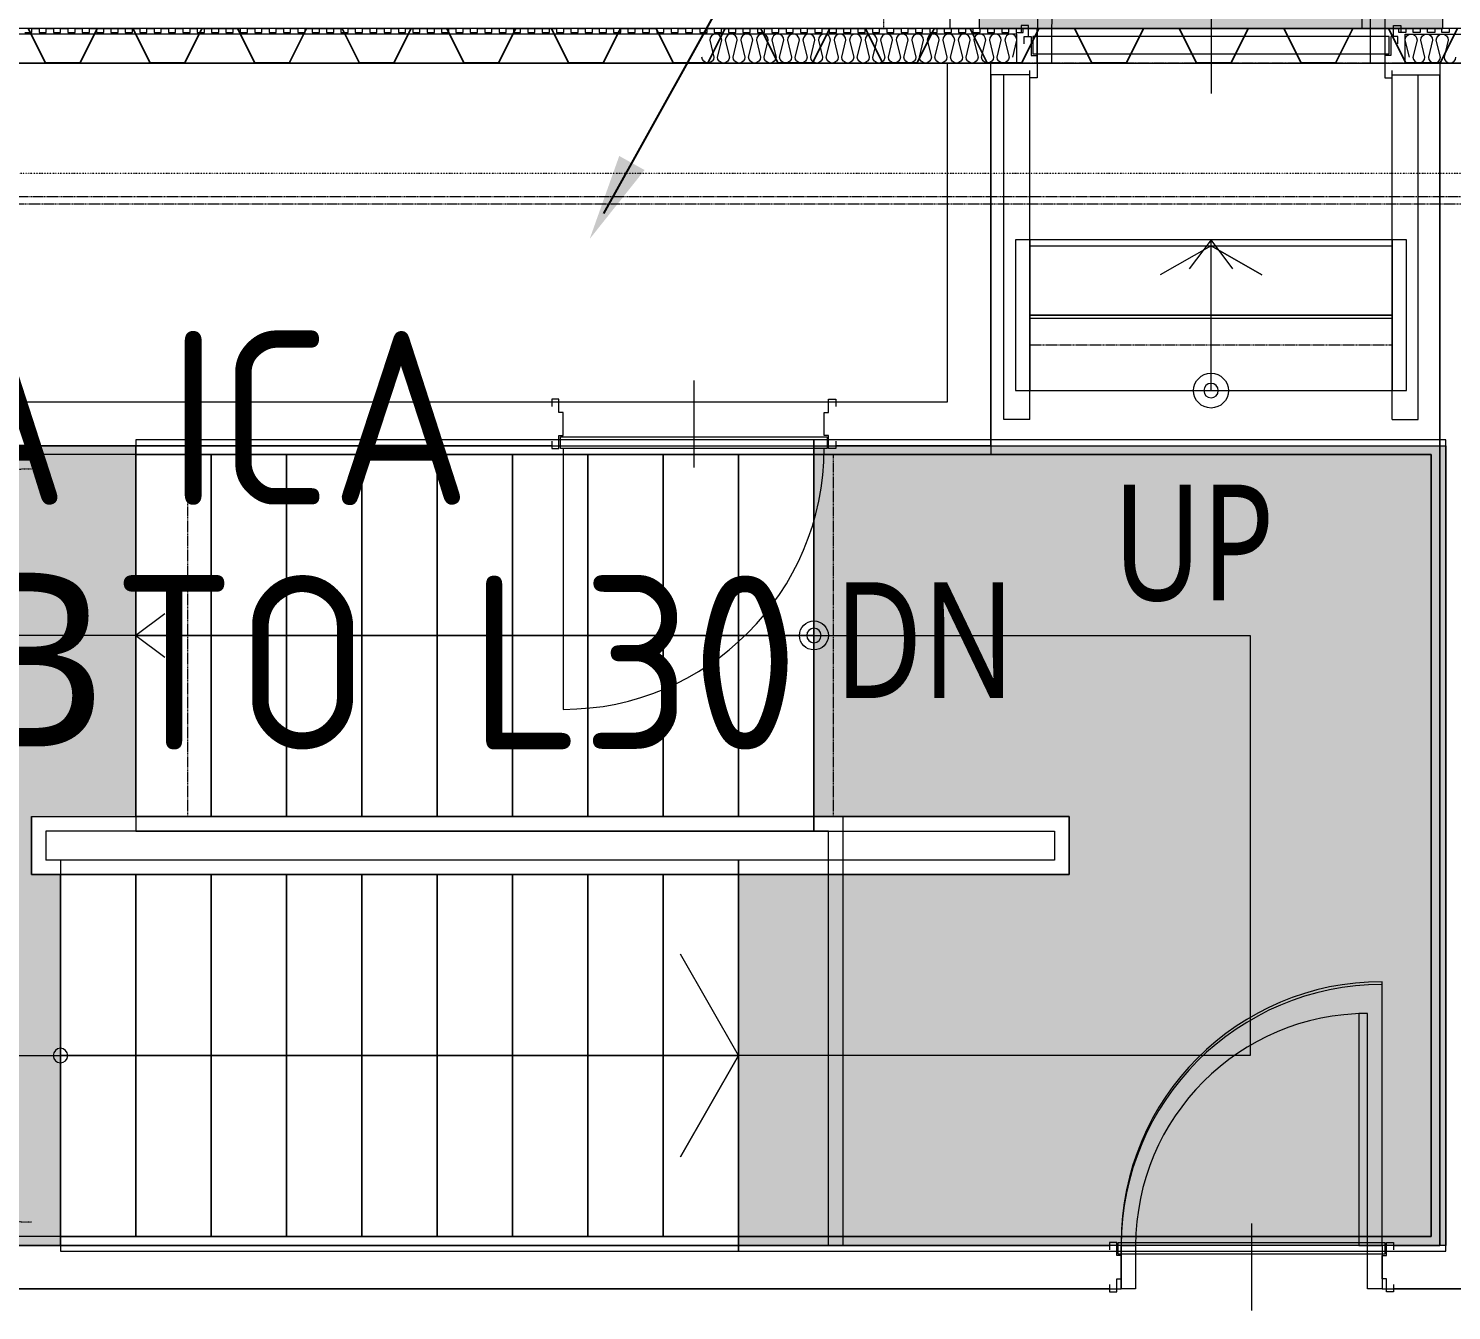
# Model space of a CAD drawing. Extents: x -32000 to 401936, y -48083 to 131250.
# Drawn here: x 255255 to 260165, y 26075 to 30500 of the extents above; entities that cross this region are included whole.
import ezdxf
from ezdxf.enums import TextEntityAlignment as Align

# ---------------------------------------------------------------- set-up
doc = ezdxf.new("R2010")
doc.units = 0
doc.header["$LTSCALE"] = 10
for name, pattern in [('H12PL4$0$JJP_三點線', [0.9, 0.3, -0.15, 0, -0.15, 0, -0.15, 0, -0.15]), ('H12PL4$0$JJP_虛線(退縮線、投影線、地下室範圍、非屬本工程、圖面分區)', [0.45, 0.3, -0.15]), ('H12PL4$0$TAI_虛線', [5.644, 2.822, -2.822]), ('XFM7P40ICA$0$H12PL4$0$DOTK1', [0.01, 0.005, -0.005]), ('XFM7P40ICA$0$H12PL4$0$JJP_三點線', [0.9, 0.3, -0.15, 0, -0.15, 0, -0.15, 0, -0.15]), ('XFM7P40ICA$0$H12PL4$0$JJP_虛線(退縮線、投影線、地下室範圍、非屬本工程、圖面分區)', [0.45, 0.3, -0.15])]:
    doc.linetypes.add(name, pattern=pattern)
for name, color, linetype in [('H12PL4$0$A-STRS', 252, 'Continuous'), ('H12PL4$0$A-TEXT', 252, 'Continuous'), ('H12PL4$0$A-WALL-EX', 252, 'Continuous'), ('H12PL4$0$A-WALL-IN', 252, 'Continuous'), ('H12PL4$0$A-ZONE', 252, 'Continuous'), ('H12PL4$0$Door', 252, 'Continuous'), ('H12PL4$0$Hattch', 252, 'Continuous'), ('H12PL4$0$S-GRID', 252, 'Continuous'), ('H12PL4$0$S-SLAB-SHOW', 252, 'Continuous'), ('XFM7P40ICA$0$H12PL4$0$A-WALL-EX', 252, 'Continuous'), ('XFM7P40ICA$0$H12PL4$0$Door', 252, 'Continuous'), ('XFM7P40ICA$0$H12PL4$0$Hattch', 252, 'Continuous'), ('XFM7P40ICA$0$H12PL4$0$L40_19_GW', 252, 'Continuous'), ('XFM7P40ICA$0$H12PL4$0$L40_19_HYOKI', 252, 'Continuous'), ('XFM7P40ICA$0$H12PL4$0$L40_19_KAIDAN', 252, 'Continuous'), ('XFM7P40ICA$0$H12PL4$0$L40_19_SIAGE1', 252, 'Continuous'), ('XFM7P40ICA$0$H12PL4$0$L40_19_SIAGE2', 252, 'Continuous'), ('XFM7P40ICA$0$H12PL4$0$L40_19_SIAGE3', 252, 'Continuous'), ('XFM7P40ICA$0$H12PL4$0$L40_19_SUGATA2', 252, 'Continuous'), ('XFM7P40ICA$0$H12PL4$0$L40_19_SUGATA3', 252, 'Continuous'), ('XFM7P40ICA$0$H12PL4$0$L40_19_SUGATAD', 252, 'Continuous'), ('XFM7P40ICA$0$H12PL4$0$L40_19_TATEGU1', 252, 'Continuous'), ('XFM7P40ICA$0$H12PL4$0$L40_19_TATEGU3', 252, 'Continuous'), ('XFM7P40ICA$0$H12PL4$0$S-GRID', 252, 'Continuous'), ('XFM7P40ICA$0$PIPE-TEXT', 1, 'Continuous'), ('XFM7P40ICA$0$U-ICA-TXT', 3, 'Continuous')]:
    doc.layers.add(name, color=color, linetype=linetype)
doc.styles.add('H12PL4$0$Standard', font='', dxfattribs={"width": 0.8})
doc.styles.add('XFM7P40ICA$0$aa-txt', font='isocp.shx', dxfattribs={"bigfont": 'chineset'})
doc.styles.get('H12PL4$0$Standard').set_extended_font_data('Microsoft JhengHei')

# ---------------------------------------------------------------- blocks, each defined once
blk = doc.blocks.new('XFM7P40ICA$0$H12PL4')
at = {"layer": 'XFM7P40ICA$0$H12PL4$0$A-WALL-EX', "lineweight": 0}
for p, q in [((259025, 26300), (259025, 26185)), ((259925, 26300), (259925, 26185)), ((259025, 26185), (259025, 26150)), ((259925, 26185), (259925, 26150))]:
    blk.add_line(p, q, dxfattribs=at)
at = {"layer": 'XFM7P40ICA$0$H12PL4$0$A-WALL-EX', "lineweight": 0, "flags": 128}
for points in [[(261965, 30500), (243300, 30500)], [(260500, 30500), (244300, 30500)], [(243300, 30380), (261965, 30380)], [(258575, 30380), (258425, 30380)], [(258425, 30380), (258425, 29210)], [(258575, 29210), (258575, 30380)], [(260275, 30380.5), (260125, 30380.5)], [(260125, 30380.5), (260125, 26300)], [(258425, 29210), (252675, 29210)], [(258575, 29060), (258575, 29210)], [(252675, 29060), (258575, 29060)], [(259025, 26300), (252675, 26300)], [(260125, 26300), (259925, 26300)], [(252300, 26150), (259025, 26150)], [(259925, 26150), (262010, 26150)]]:
    blk.add_lwpolyline(points, dxfattribs=at)
at = {"layer": 'XFM7P40ICA$0$H12PL4$0$A-WALL-EX', "linetype": 'XFM7P40ICA$0$H12PL4$0$JJP_虛線(退縮線、投影線、地下室範圍、非屬本工程、圖面分區)', "lineweight": 0, "flags": 128}
for points in [[(263319.5, 30380), (243220, 30380)], [(243680.5, 29919.5), (263319.5, 29919.5)], [(243705, 29895), (263295, 29895)]]:
    blk.add_lwpolyline(points, dxfattribs=at)
at = {"layer": 'XFM7P40ICA$0$H12PL4$0$Door', "lineweight": 0}
for p, q in [((259925, 26300), (259925, 27200)), ((259025, 26300), (259025, 26185)), ((259025, 26300), (259025, 26185)), ((259925, 26300), (259925, 26185)), ((259925, 26300), (259925, 26185)), ((259025, 26185), (259025, 26150)), ((259925, 26185), (259925, 26150))]:
    blk.add_line(p, q, dxfattribs=at)
blk.add_arc((259925, 26300), 900, 90, 180, dxfattribs=at)
at = {"layer": 'XFM7P40ICA$0$H12PL4$0$Hattch', "lineweight": 0}
for p, q in [((255313.2, 30380), (255254.1, 30498.3)), ((255314.3, 30381.7), (255255.1, 30500)), ((255432.2, 30381.7), (255491.4, 30500)), ((255433.2, 30380), (255492.4, 30498.3)), ((255491.4, 30500), (255615.1, 30500)), ((255614.1, 30498.3), (255492.4, 30498.3)), ((255674.3, 30380), (255615.1, 30498.3)), ((255675.3, 30381.7), (255616.2, 30500)), ((255793.2, 30381.7), (255852.4, 30500)), ((255794.3, 30380), (255853.4, 30498.3)), ((255852.4, 30500), (255976.2, 30500)), ((255975.1, 30498.3), (255853.4, 30498.3)), ((256035.3, 30380), (255976.2, 30498.3)), ((256036.4, 30381.7), (255977.2, 30500)), ((256154.3, 30381.7), (256213.4, 30500)), ((256155.3, 30380), (256214.5, 30498.3)), ((256213.4, 30500), (256337.2, 30500)), ((256336.2, 30498.3), (256214.5, 30498.3)), ((256396.4, 30380), (256337.2, 30498.3)), ((256397.4, 30381.7), (256338.2, 30500)), ((256515.3, 30381.7), (256574.5, 30500)), ((256516.4, 30380), (256575.5, 30498.3)), ((256574.5, 30500), (256698.2, 30500)), ((256697.2, 30498.3), (256575.5, 30498.3)), ((256757.4, 30380), (256698.2, 30498.3)), ((256758.4, 30381.7), (256699.3, 30500)), ((256876.4, 30381.7), (256935.5, 30500)), ((256877.4, 30380), (256936.5, 30498.3)), ((256935.5, 30500), (257059.3, 30500)), ((257058.2, 30498.3), (256936.5, 30498.3)), ((257118.4, 30380), (257059.3, 30498.3)), ((257119.5, 30381.7), (257060.3, 30500)), ((257237.4, 30381.7), (257296.5, 30500)), ((257238.4, 30380), (257297.6, 30498.3)), ((257296.5, 30500), (257420.3, 30500)), ((257419.3, 30498.3), (257297.6, 30498.3)), ((257479.5, 30380), (257420.3, 30498.3)), ((257480.5, 30381.7), (257421.3, 30500)), ((257598.4, 30381.7), (257657.6, 30500)), ((257599.5, 30380), (257658.6, 30498.3)), ((257657.6, 30500), (257781.3, 30500)), ((257780.3, 30498.3), (257658.6, 30498.3)), ((257840.5, 30380), (257781.3, 30498.3)), ((257841.5, 30381.7), (257782.4, 30500)), ((257959.5, 30381.7), (258018.6, 30500)), ((257960.5, 30380), (258019.7, 30498.3)), ((258018.6, 30500), (258142.4, 30500)), ((258141.3, 30498.3), (258019.7, 30498.3)), ((258201.5, 30380), (258142.4, 30498.3)), ((258202.6, 30381.7), (258143.4, 30500)), ((258320.5, 30381.7), (258379.7, 30500)), ((258321.5, 30380), (258380.7, 30498.3)), ((258379.7, 30500), (258503.4, 30500)), ((258502.4, 30498.3), (258380.7, 30498.3)), ((258562.6, 30380), (258503.4, 30498.3)), ((258563.6, 30381.7), (258504.5, 30500)), ((258681.5, 30381.7), (258740.7, 30500)), ((258682.6, 30380), (258741.7, 30498.3)), ((258740.7, 30500), (258864.5, 30500)), ((258863.4, 30498.3), (258741.7, 30498.3)), ((258923.6, 30380), (258864.5, 30498.3)), ((258924.7, 30381.7), (258865.5, 30500)), ((259042.6, 30381.7), (259101.7, 30500)), ((259043.6, 30380), (259102.8, 30498.3)), ((259101.7, 30500), (259225.5, 30500)), ((259224.5, 30498.3), (259102.8, 30498.3)), ((259284.7, 30380), (259225.5, 30498.3)), ((259285.7, 30381.7), (259226.5, 30500)), ((259403.6, 30381.7), (259462.8, 30500)), ((259404.7, 30380), (259463.8, 30498.3)), ((259462.8, 30500), (259586.5, 30500)), ((259585.5, 30498.3), (259463.8, 30498.3)), ((259645.7, 30380), (259586.5, 30498.3)), ((259646.7, 30381.7), (259587.6, 30500)), ((259764.7, 30381.7), (259823.8, 30500)), ((259765.7, 30380), (259824.9, 30498.3)), ((259823.8, 30500), (259947.6, 30500)), ((259946.5, 30498.3), (259824.9, 30498.3)), ((260006.7, 30380), (259947.6, 30498.3)), ((260007.8, 30381.7), (259948.6, 30500)), ((260125.7, 30381.7), (260184.9, 30500)), ((260126.7, 30380), (260185.9, 30498.3)), ((255433.2, 30380), (255313.2, 30380)), ((255432.2, 30381.7), (255314.3, 30381.7)), ((255794.3, 30380), (255674.3, 30380)), ((255793.2, 30381.7), (255675.3, 30381.7)), ((256155.3, 30380), (256035.3, 30380)), ((256154.3, 30381.7), (256036.4, 30381.7)), ((256516.4, 30380), (256396.4, 30380)), ((256515.3, 30381.7), (256397.4, 30381.7)), ((256877.4, 30380), (256757.4, 30380)), ((256876.4, 30381.7), (256758.4, 30381.7)), ((257238.4, 30380), (257118.4, 30380)), ((257237.4, 30381.7), (257119.5, 30381.7)), ((257599.5, 30380), (257479.5, 30380)), ((257598.4, 30381.7), (257480.5, 30381.7)), ((257960.5, 30380), (257840.5, 30380)), ((257959.5, 30381.7), (257841.5, 30381.7)), ((258321.5, 30380), (258201.5, 30380)), ((258320.5, 30381.7), (258202.6, 30381.7)), ((258682.6, 30380), (258562.6, 30380)), ((258681.5, 30381.7), (258563.6, 30381.7)), ((259043.6, 30380), (258923.6, 30380)), ((259042.6, 30381.7), (258924.7, 30381.7)), ((259404.7, 30380), (259284.7, 30380)), ((259403.6, 30381.7), (259285.7, 30381.7)), ((259765.7, 30380), (259645.7, 30380)), ((259764.7, 30381.7), (259646.7, 30381.7)), ((260126.7, 30380), (260006.7, 30380)), ((260125.7, 30381.7), (260007.8, 30381.7))]:
    blk.add_line(p, q, dxfattribs=at)
at = {"layer": 'XFM7P40ICA$0$H12PL4$0$L40_19_GW', "lineweight": 0, "flags": 128}
for points in [[(258650.6, 30401.1), (258665, 30459.9, 1), (258623.8, 30459.9), (258638.2, 30401.1, -1), (258597, 30401.1), (258611.4, 30459.9, 1), (258570.2, 30459.9), (258584.6, 30401.1, -1), (258543.4, 30401.1), (258557.8, 30459.9, 1), (258516.6, 30459.9), (258531, 30401.1, -1), (258489.8, 30401.1), (258504.2, 30459.9, 1), (258463, 30459.9), (258477.4, 30401.1, -1), (258436.2, 30401.1), (258450.6, 30459.9, 1), (258409.4, 30459.9), (258423.8, 30401.1, -1), (258382.6, 30401.1), (258397, 30459.9, 1), (258355.8, 30459.9), (258370.2, 30401.1, -1), (258329, 30401.1), (258343.4, 30459.9, 1), (258302.2, 30459.9), (258316.6, 30401.1, -1), (258275.4, 30401.1), (258289.8, 30459.9, 1), (258248.6, 30459.9), (258263, 30401.1, -1), (258221.8, 30401.1), (258236.2, 30459.9, 1), (258195, 30459.9), (258209.4, 30401.1, -1), (258168.2, 30401.1), (258182.6, 30459.9, 1), (258141.4, 30459.9), (258155.8, 30401.1, -1), (258114.6, 30401.1), (258129, 30459.9, 1), (258087.8, 30459.9), (258102.2, 30401.1, -1), (258061, 30401.1), (258075.4, 30459.9, 1), (258034.2, 30459.9), (258048.6, 30401.1, -1), (258007.4, 30401.1), (258021.8, 30459.9, 1), (257980.6, 30459.9), (257995, 30401.1, -1), (257953.8, 30401.1), (257968.2, 30459.9, 1), (257927, 30459.9), (257941.4, 30401.1, -1), (257900.2, 30401.1), (257914.6, 30459.9, 1), (257873.4, 30459.9), (257887.8, 30401.1, -1), (257846.6, 30401.1), (257861, 30459.9, 1), (257819.8, 30459.9), (257834.2, 30401.1, -1), (257793, 30401.1), (257807.4, 30459.9, 1), (257766.2, 30459.9), (257780.6, 30401.1, -1), (257739.4, 30401.1), (257753.8, 30459.9, 1), (257712.6, 30459.9), (257727, 30401.1, -1), (257685.8, 30401.1), (257700.2, 30459.9, 1), (257659, 30459.9), (257673.4, 30401.1, -1), (257632.2, 30401.1), (257646.6, 30459.9, 1), (257605.4, 30459.9), (257619.8, 30401.1, -1), (257578.6, 30401.1)], [(260019.4, 30401.1), (260005, 30459.9, -1), (260046.2, 30459.9), (260031.8, 30401.1, 1), (260073, 30401.1), (260058.6, 30459.9, -1), (260099.8, 30459.9), (260085.4, 30401.1, 1), (260126.6, 30401.1), (260112.2, 30459.9, -1), (260153.4, 30459.9), (260139, 30401.1, 1), (260180.2, 30401.1)]]:
    blk.add_lwpolyline(points, format="xyb", dxfattribs=at)
at = {"layer": 'XFM7P40ICA$0$H12PL4$0$L40_19_HYOKI', "lineweight": 0, "flags": 128}
blk.add_lwpolyline([(257965, 28405), (254640, 28405), (254640, 26955), (257705, 26955), (257505, 26605), (257705, 26955), (257505, 27305)], dxfattribs=at)
at = {"layer": 'XFM7P40ICA$0$H12PL4$0$L40_19_HYOKI', "lineweight": 0}
blk.add_circle((257965, 28405), 50, dxfattribs=at)
at = {"layer": 'XFM7P40ICA$0$H12PL4$0$L40_19_KAIDAN', "lineweight": 0}
for p, q in [((258575, 29030), (252880, 29030)), ((258575, 29030), (254827.7, 29030)), ((255625, 27780), (255625, 29030)), ((255885, 27780), (255885, 29030)), ((256145, 27780), (256145, 29030)), ((256405, 27780), (256405, 29030)), ((256665, 27780), (256665, 29030)), ((256925, 27780), (256925, 29030)), ((257185, 27780), (257185, 29030)), ((257445, 27780), (257445, 29030)), ((257705, 27780), (257705, 29030)), ((257965, 27780), (257965, 29030)), ((258575, 29060), (258575, 29030)), ((255265, 27780), (255265, 27580)), ((255265, 27780), (258065, 27780)), ((258065, 27780), (258065, 26300)), ((258015, 27730), (255315, 27730)), ((255315, 27730), (255315, 27630)), ((258015, 26300), (258015, 27730)), ((258015, 27630), (255315, 27630)), ((255265, 27580), (258015, 27580)), ((255365, 27580), (255365, 26330)), ((255625, 27580), (255625, 26330)), ((255885, 27580), (255885, 26330)), ((256145, 27580), (256145, 26330)), ((256405, 27580), (256405, 26330)), ((256665, 27580), (256665, 26330)), ((256925, 27580), (256925, 26330)), ((257185, 27580), (257185, 26330)), ((257445, 27580), (257445, 26330)), ((257705, 27580), (257705, 26330)), ((258015, 26330), (252880, 26330))]:
    blk.add_line(p, q, dxfattribs=at)
at = {"layer": 'XFM7P40ICA$0$H12PL4$0$L40_19_KAIDAN', "lineweight": 0, "flags": 128}
blk.add_lwpolyline([(259335, 29250), (259335, 29750), (259510, 29650), (259335, 29750), (259160, 29650)], dxfattribs=at)
at = {"layer": 'XFM7P40ICA$0$H12PL4$0$L40_19_KAIDAN', "linetype": 'XFM7P40ICA$0$H12PL4$0$DOTK1', "lineweight": 0, "flags": 128}
blk.add_lwpolyline([(255265, 26380, -0.414214), (254065, 27580), (254065, 27780, -0.414214), (255265, 28980)], format="xyb", dxfattribs=at)
at = {"layer": 'XFM7P40ICA$0$H12PL4$0$L40_19_SIAGE1', "lineweight": 0}
for p, q in [((258425, 30380.5), (258425, 29210)), ((258575, 30340), (258575, 29060)), ((258710, 30340), (258575, 30340)), ((259960, 30340), (260095, 30340)), ((259975, 30340), (260125, 30340)), ((260125, 26300), (260125, 30340)), ((257060, 29210), (252675, 29210)), ((258425, 29210), (258040, 29210)), ((257060, 29060), (252850, 29060)), ((258575, 29060), (258040, 29060)), ((252850, 26300), (258985, 26300)), ((259965, 26300), (260125, 26300)), ((258985, 26150), (252300, 26150)), ((260275, 26150), (259965, 26150))]:
    blk.add_line(p, q, dxfattribs=at)
at = {"layer": 'XFM7P40ICA$0$H12PL4$0$L40_19_SIAGE2', "lineweight": 0, "flags": 128}
for points in [[(255241.6, 30485.5), (255266.4, 30485.5), (255266.4, 30500), (255291.2, 30500), (255291.2, 30485.5), (255316, 30485.5), (255316, 30500), (255340.8, 30500), (255340.8, 30485.5), (255365.6, 30485.5), (255365.6, 30500), (255390.4, 30500), (255390.4, 30485.5), (255415.2, 30485.5), (255415.2, 30500), (255440, 30500), (255440, 30485.5), (255464.8, 30485.5), (255464.8, 30500), (255489.6, 30500), (255489.6, 30485.5), (255514.4, 30485.5), (255514.4, 30500), (255539.2, 30500), (255539.2, 30485.5), (255564, 30485.5), (255564, 30500), (255588.8, 30500), (255588.8, 30485.5), (255613.6, 30485.5), (255613.6, 30500), (255638.4, 30500), (255638.4, 30485.5), (255663.2, 30485.5), (255663.2, 30500), (255688, 30500), (255688, 30485.5), (255712.8, 30485.5), (255712.8, 30500), (255737.6, 30500), (255737.6, 30485.5), (255762.4, 30485.5), (255762.4, 30500), (255787.2, 30500), (255787.2, 30485.5), (255812, 30485.5), (255812, 30500), (255836.8, 30500), (255836.8, 30485.5), (255861.6, 30485.5), (255861.6, 30500), (255886.4, 30500), (255886.4, 30485.5), (255911.2, 30485.5), (255911.2, 30500), (255936, 30500), (255936, 30485.5), (255960.8, 30485.5), (255960.8, 30500), (255985.6, 30500), (255985.6, 30485.5), (256010.4, 30485.5), (256010.4, 30500), (256035.2, 30500), (256035.2, 30485.5), (256060, 30485.5), (256060, 30500), (256084.8, 30500), (256084.8, 30485.5), (256109.6, 30485.5), (256109.6, 30500), (256134.4, 30500), (256134.4, 30485.5), (256159.2, 30485.5), (256159.2, 30500), (256184, 30500), (256184, 30485.5), (256208.8, 30485.5), (256208.8, 30500), (256233.6, 30500), (256233.6, 30485.5), (256258.4, 30485.5), (256258.4, 30500), (256283.2, 30500), (256283.2, 30485.5), (256308, 30485.5), (256308, 30500), (256332.8, 30500), (256332.8, 30485.5), (256357.6, 30485.5), (256357.6, 30500), (256382.4, 30500), (256382.4, 30485.5), (256407.2, 30485.5), (256407.2, 30500), (256432, 30500), (256432, 30485.5), (256456.8, 30485.5), (256456.8, 30500), (256481.6, 30500), (256481.6, 30485.5), (256506.4, 30485.5), (256506.4, 30500), (256531.2, 30500), (256531.2, 30485.5), (256556, 30485.5), (256556, 30500), (256580.8, 30500), (256580.8, 30485.5), (256605.6, 30485.5), (256605.6, 30500), (256630.4, 30500), (256630.4, 30485.5), (256655.2, 30485.5), (256655.2, 30500), (256680, 30500), (256680, 30485.5), (256704.8, 30485.5), (256704.8, 30500), (256729.6, 30500), (256729.6, 30485.5), (256754.4, 30485.5), (256754.4, 30500), (256779.2, 30500), (256779.2, 30485.5), (256804, 30485.5), (256804, 30500), (256828.8, 30500), (256828.8, 30485.5), (256853.6, 30485.5), (256853.6, 30500), (256878.4, 30500), (256878.4, 30485.5), (256903.2, 30485.5), (256903.2, 30500), (256928, 30500), (256928, 30485.5), (256952.8, 30485.5), (256952.8, 30500), (256977.6, 30500), (256977.6, 30485.5), (257002.4, 30485.5), (257002.4, 30500), (257027.2, 30500), (257027.2, 30485.5), (257052, 30485.5), (257052, 30500), (257076.8, 30500), (257076.8, 30485.5), (257101.6, 30485.5), (257101.6, 30500), (257126.4, 30500), (257126.4, 30485.5), (257151.2, 30485.5), (257151.2, 30500), (257176, 30500), (257176, 30485.5), (257200.8, 30485.5), (257200.8, 30500), (257224, 30500), (257224, 30485.5), (257248.8, 30485.5), (257248.8, 30500), (257273.6, 30500), (257273.6, 30485.5), (257298.4, 30485.5), (257298.4, 30500), (257323.2, 30500), (257323.2, 30485.5), (257348, 30485.5), (257348, 30500), (257372.8, 30500), (257372.8, 30485.5), (257397.6, 30485.5), (257397.6, 30500), (257422.4, 30500), (257422.4, 30485.5), (257447.2, 30485.5), (257447.2, 30500), (257472, 30500), (257472, 30485.5), (257496.8, 30485.5), (257496.8, 30500), (257521.6, 30500), (257521.6, 30485.5), (257546.4, 30485.5), (257546.4, 30500), (257571.2, 30500), (257571.2, 30485.5), (257596, 30485.5), (257596, 30500), (257620.8, 30500), (257620.8, 30485.5), (257645.6, 30485.5), (257645.6, 30500), (257670.4, 30500), (257670.4, 30485.5), (257695.2, 30485.5), (257695.2, 30500), (257720, 30500), (257720, 30485.5), (257744.8, 30485.5), (257744.8, 30500), (257769.6, 30500), (257769.6, 30485.5), (257794.4, 30485.5), (257794.4, 30500), (257819.2, 30500), (257819.2, 30485.5), (257844, 30485.5), (257844, 30500), (257868.8, 30500), (257868.8, 30485.5), (257893.6, 30485.5), (257893.6, 30500), (257918.4, 30500), (257918.4, 30485.5), (257943.2, 30485.5), (257943.2, 30500), (257968, 30500), (257968, 30485.5), (257992.8, 30485.5), (257992.8, 30500), (258017.6, 30500), (258017.6, 30485.5), (258042.4, 30485.5), (258042.4, 30500), (258067.2, 30500), (258067.2, 30485.5), (258092, 30485.5), (258092, 30500), (258116.8, 30500), (258116.8, 30485.5), (258141.6, 30485.5), (258141.6, 30500), (258166.4, 30500), (258166.4, 30485.5), (258191.2, 30485.5), (258191.2, 30500), (258216, 30500), (258216, 30485.5), (258240.8, 30485.5), (258240.8, 30500), (258265.6, 30500), (258265.6, 30485.5), (258290.4, 30485.5), (258290.4, 30500), (258315.2, 30500), (258315.2, 30485.5), (258340, 30485.5), (258340, 30500), (258364.8, 30500), (258364.8, 30485.5), (258389.6, 30485.5), (258389.6, 30500), (258414.4, 30500), (258414.4, 30485.5), (258439.2, 30485.5), (258439.2, 30500), (258464, 30500), (258464, 30485.5), (258488.8, 30485.5), (258488.8, 30500), (258513.6, 30500), (258513.6, 30485.5), (258538.4, 30485.5), (258538.4, 30500), (258563.2, 30500), (258563.2, 30485.5), (258588, 30485.5), (258588, 30500), (258612.8, 30500), (258612.8, 30485.5), (258637.6, 30485.5), (258637.6, 30500), (258662.4, 30500), (258662.4, 30485.5), (258687.2, 30485.5), (258687.2, 30500), (258705, 30500)], [(260181.2, 30500), (260156.4, 30500), (260156.4, 30485.5), (260131.6, 30485.5), (260131.6, 30500), (260106.8, 30500), (260106.8, 30485.5), (260082, 30485.5), (260082, 30500), (260057.2, 30500), (260057.2, 30485.5), (260032.4, 30485.5), (260032.4, 30500), (260007.6, 30500), (260007.6, 30485.5), (259982.8, 30485.5), (259982.8, 30500), (259965, 30500)]]:
    blk.add_lwpolyline(points, dxfattribs=at)
at = {"layer": 'XFM7P40ICA$0$H12PL4$0$L40_19_SIAGE3', "lineweight": 0}
for p, q in [((258665, 30480.5), (247120, 30480.5)), ((258665, 30380.5), (258665, 30480.5)), ((260005, 30380.5), (260005, 30480.5)), ((260005, 30380.5), (260005, 30480.5)), ((260005, 30480.5), (263880.5, 30480.5)), ((258665, 30380.5), (247120, 30380.5)), ((260005, 30380.5), (263780.5, 30380.5))]:
    blk.add_line(p, q, dxfattribs=at)
at = {"layer": 'XFM7P40ICA$0$H12PL4$0$L40_19_SUGATA2', "lineweight": 0}
blk.add_line((258435, 30500), (258435, 32860), dxfattribs=at)
at = {"layer": 'XFM7P40ICA$0$H12PL4$0$L40_19_SUGATA3', "lineweight": 0}
for p, q in [((258620, 29150), (258620, 30340)), ((258710, 29150), (258710, 30330)), ((259960, 29150), (259960, 30330)), ((260050, 29150), (260050, 30340)), ((258710, 29750), (259960, 29750)), ((258710, 29500), (259960, 29500)), ((258710, 29250), (259960, 29250)), ((258710, 29150), (258620, 29150)), ((259960, 29150), (260050, 29150))]:
    blk.add_line(p, q, dxfattribs=at)
blk.add_circle((259335, 29250), 60, dxfattribs=at)
at = {"layer": 'XFM7P40ICA$0$H12PL4$0$L40_19_SUGATAD', "linetype": 'XFM7P40ICA$0$H12PL4$0$DOTK1', "lineweight": 0}
blk.add_line((258205, 31770), (258205, 30500), dxfattribs=at)
at = {"layer": 'XFM7P40ICA$0$H12PL4$0$L40_19_TATEGU1', "lineweight": 0, "flags": 128}
for points in [[(258705, 30472), (258705, 30510), (258680, 30510), (258680, 30485)], [(259965, 30472), (259965, 30510), (259990, 30510), (259990, 30485)], [(258690, 30447), (258690, 30472), (258715, 30472), (258715, 30407), (258735, 30407), (258735, 30330), (258710, 30330), (258710, 30355)], [(259980, 30447), (259980, 30472), (259955, 30472), (259955, 30407), (259935, 30407), (259935, 30330), (259960, 30330), (259960, 30355)], [(257060, 29075), (257060, 29050), (257085, 29050), (257085, 29095), (257100, 29095), (257100, 29175), (257085, 29175), (257085, 29220), (257060, 29220), (257060, 29195)], [(258040, 29075), (258040, 29050), (258015, 29050), (258015, 29095), (258000, 29095), (258000, 29175), (258015, 29175), (258015, 29220), (258040, 29220), (258040, 29195)], [(258985, 26165), (258985, 26140), (259010, 26140), (259010, 26185), (259025, 26185), (259025, 26265), (259010, 26265), (259010, 26310), (258985, 26310), (258985, 26285)], [(259965, 26165), (259965, 26140), (259940, 26140), (259940, 26185), (259925, 26185), (259925, 26265), (259940, 26265), (259940, 26310), (259965, 26310), (259965, 26285)]]:
    blk.add_lwpolyline(points, dxfattribs=at)
at = {"layer": 'XFM7P40ICA$0$H12PL4$0$L40_19_TATEGU3', "lineweight": 0}
for p, q in [((259935, 31672), (259935, 30472)), ((259335, 30575), (259335, 30275)), ((257550, 29285), (257550, 28985)), ((257100, 29050), (257100, 28150)), ((259925, 26310), (259925, 27210)), ((259475, 26375), (259475, 26075))]:
    blk.add_line(p, q, dxfattribs=at)
at = {"layer": 'XFM7P40ICA$0$H12PL4$0$L40_19_TATEGU3', "lineweight": 0, "flags": 128}
for points in [[(259950, 30472), (258720, 30472), (258720, 30412), (259950, 30412)], [(258010, 29050), (257090, 29050), (257090, 29090), (258010, 29090)], [(259015, 26310), (259935, 26310), (259935, 26270), (259015, 26270)]]:
    blk.add_lwpolyline(points, close=True, dxfattribs=at)
at = {"layer": 'XFM7P40ICA$0$H12PL4$0$L40_19_TATEGU3', "lineweight": 0}
for centre, radius, start, end in [((259935, 30472), 1200, 90, 180), ((257100, 29050), 900, 270, 0), ((259925, 26310), 900, 90, 180)]:
    blk.add_arc(centre, radius, start, end, dxfattribs=at)
at = {"layer": 'XFM7P40ICA$0$H12PL4$0$S-GRID', "linetype": 'XFM7P40ICA$0$H12PL4$0$JJP_三點線', "lineweight": 0}
blk.add_line((-29000, 30000), (289600, 30000), dxfattribs=at)
blk = doc.blocks.new('XFM7P40ICA')
at = {"layer": 'XFM7P40ICA$0$PIPE-TEXT'}
blk.add_lwpolyline([(257239.63675, 29860.78391), (258205, 31598.575), (258205, 31598.575)], dxfattribs=at)
blk.add_solid([(257293.0508, 30059.89931), (257191.07539, 29773.36656), (257380.46816, 30011.33795)], dxfattribs=at)
blk.add_blockref('XFM7P40ICA$0$H12PL4', (0, 0))
at = {"layer": 'XFM7P40ICA$0$U-ICA-TXT', "extrusion": (0, 0, -1), "style": 'XFM7P40ICA$0$aa-txt', "text_generation_flag": 2}
for s, p in [('80A ICA', (-254131.84676, 28855.90994, 0)), ('DN TO L30', (-254273.85524, 28011.56757, 0))]:
    blk.add_text(s, height=600, dxfattribs=at).set_placement(p)
blk = doc.blocks.new('H12PL4$0$萬用門(22改)-REVISED[10]_1')
at = {"layer": 'H12PL4$0$Door', "color": 5, "lineweight": 0}
for p, q in [((25987.5, 2710), (25984.5, 2710)), ((25984.5, 2710), (25984.5, 2630)), ((25987.5, 2630), (25987.5, 2710)), ((25902.5, 2630), (25907.5, 2630)), ((25902.5, 2615), (25902.5, 2630)), ((25907.5, 2630), (25907.5, 2615)), ((25984.5, 2630), (25987.5, 2630)), ((25987.5, 2630), (25992.5, 2630)), ((25987.5, 2615), (25987.5, 2630)), ((25992.5, 2630), (25992.5, 2615)), ((25907.5, 2615), (25902.5, 2615)), ((25992.5, 2615), (25987.5, 2615))]:
    blk.add_line(p, q, dxfattribs=at)
blk.add_arc((25987.5, 2630), 80, 90, 180, dxfattribs=at)
blk = doc.blocks.new('H12PL4$0$萬用門(22改)-REVISED[5]_1')
at = {"layer": 'H12PL4$0$Door', "color": 5, "lineweight": 0}
for p, q in [((25988.5, 3160), (25985.5, 3160)), ((25985.5, 3160), (25985.5, 3050)), ((25988.5, 3050), (25988.5, 3160)), ((25873.5, 3050), (25878.5, 3050)), ((25873.5, 3038), (25873.5, 3050)), ((25878.5, 3050), (25878.5, 3038)), ((25985.5, 3050), (25988.5, 3050)), ((25988.5, 3050), (25993.5, 3050)), ((25988.5, 3038), (25988.5, 3050)), ((25993.5, 3050), (25993.5, 3038)), ((25878.5, 3038), (25873.5, 3038)), ((25993.5, 3038), (25988.5, 3038))]:
    blk.add_line(p, q, dxfattribs=at)
blk.add_arc((25988.5, 3050), 110, 90, 180, dxfattribs=at)
blk = doc.blocks.new('H12PL4')
at = {"layer": 'H12PL4$0$Hattch', "linetype": 'Continuous', "lineweight": 0}
for points in [[(258535, 30500), (260135, 30500), (260135, 31930), (258535, 31930)], [(252850, 29060), (252850, 26300), (255365, 26300), (255365, 27580), (255265, 27580), (255265, 27780), (255625, 27780), (255625, 29060)], [(260145, 29060), (257965, 29060), (257965, 27780), (258845, 27780), (258845, 27580), (257705, 27580), (257705, 26300), (260145, 26300)]]:
    blk.add_hatch(color=256, dxfattribs=at).paths.add_polyline_path(points)
at = {"layer": 'H12PL4$0$A-STRS', "lineweight": 0}
for p, q in [((258710, 29770), (258660, 29770)), ((258660, 29770), (258660, 29250)), ((258710, 29250), (258710, 29770)), ((258710, 29770), (258710, 29250)), ((259960, 29770), (258710, 29770)), ((259960, 29770), (258710, 29770)), ((258710, 29770), (258710, 29510)), ((259335, 29770), (259260, 29670)), ((259335, 29510), (259335, 29770)), ((259410, 29670), (259335, 29770)), ((260010, 29770), (259960, 29770)), ((259960, 29770), (259960, 29250)), ((259960, 29250), (259960, 29770)), ((259960, 29510), (259960, 29770)), ((260010, 29250), (260010, 29770)), ((258710, 29510), (259960, 29510)), ((259960, 29510), (258710, 29510)), ((258710, 29510), (258710, 29250)), ((258710, 29510), (259960, 29510)), ((259335, 29250), (259335, 29510)), ((259960, 29250), (259960, 29510)), ((258660, 29250), (258710, 29250)), ((258710, 29250), (259960, 29250)), ((258710, 29250), (259960, 29250)), ((259960, 29250), (260010, 29250)), ((257965, 29080), (255625, 29080)), ((255625, 29080), (255625, 29030)), ((257965, 29080), (255625, 29080)), ((255625, 29080), (255625, 29030)), ((257965, 29030), (257965, 29080)), ((257965, 29030), (257965, 29080)), ((260145, 29080), (257965, 29080)), ((257965, 29080), (257965, 29030)), ((260145, 26280), (260145, 29080)), ((255625, 29030), (257965, 29030)), ((257965, 29030), (255625, 29030)), ((255625, 29030), (255625, 27780)), ((255625, 29030), (255625, 27780)), ((255885, 29030), (255625, 29030)), ((255625, 29030), (257965, 29030)), ((255625, 29030), (255625, 27780)), ((257965, 29030), (255625, 29030)), ((255625, 29030), (255625, 27780)), ((255885, 29030), (255625, 29030)), ((255885, 29030), (255885, 27780)), ((255885, 27780), (255885, 29030)), ((255885, 29030), (255885, 27780)), ((256145, 29030), (255885, 29030)), ((255885, 29030), (255885, 27780)), ((255885, 27780), (255885, 29030)), ((255885, 29030), (255885, 27780)), ((256145, 29030), (255885, 29030)), ((256145, 29030), (256145, 27780)), ((256145, 27780), (256145, 29030)), ((256145, 29030), (256145, 27780)), ((256405, 29030), (256145, 29030)), ((256145, 29030), (256145, 27780)), ((256145, 27780), (256145, 29030)), ((256145, 29030), (256145, 27780)), ((256405, 29030), (256145, 29030)), ((256405, 29030), (256405, 27780)), ((256405, 27780), (256405, 29030)), ((256405, 29030), (256405, 27780)), ((256665, 29030), (256405, 29030)), ((256405, 29030), (256405, 27780)), ((256405, 27780), (256405, 29030)), ((256405, 29030), (256405, 27780)), ((256665, 29030), (256405, 29030)), ((256665, 29030), (256665, 27780)), ((256665, 27780), (256665, 29030)), ((256665, 29030), (256665, 27780)), ((256925, 29030), (256665, 29030)), ((256665, 29030), (256665, 27780)), ((256665, 27780), (256665, 29030)), ((256665, 29030), (256665, 27780)), ((256925, 29030), (256665, 29030)), ((256925, 29030), (256925, 27780)), ((256925, 27780), (256925, 29030)), ((256925, 29030), (256925, 27780)), ((257185, 29030), (256925, 29030)), ((256925, 29030), (256925, 27780)), ((256925, 27780), (256925, 29030)), ((256925, 29030), (256925, 27780)), ((257185, 29030), (256925, 29030)), ((257185, 29030), (257185, 27780)), ((257185, 27780), (257185, 29030)), ((257185, 29030), (257185, 27780)), ((257445, 29030), (257185, 29030)), ((257185, 29030), (257185, 27780)), ((257185, 27780), (257185, 29030)), ((257185, 29030), (257185, 27780)), ((257445, 29030), (257185, 29030)), ((257445, 29030), (257445, 27780)), ((257445, 27780), (257445, 29030)), ((257445, 29030), (257445, 27780)), ((257705, 29030), (257445, 29030)), ((257445, 29030), (257445, 27780)), ((257445, 27780), (257445, 29030)), ((257445, 29030), (257445, 27780)), ((257705, 29030), (257445, 29030)), ((257705, 29030), (257705, 27780)), ((257705, 27780), (257705, 29030)), ((257705, 29030), (257705, 27780)), ((257965, 29030), (257705, 29030)), ((257705, 29030), (257705, 27780)), ((257705, 27780), (257705, 29030)), ((257705, 29030), (257705, 27780)), ((257965, 29030), (257705, 29030)), ((257965, 27780), (257965, 29030)), ((257965, 27780), (257965, 29030)), ((257965, 29030), (260095, 29030)), ((258032.66, 29030), (257965, 29030)), ((257965, 29030), (257965, 27780)), ((257965, 29030), (257965, 27780)), ((257965, 29030), (257965, 27780)), ((257965, 27780), (257965, 29030)), ((260095, 29030), (257965, 29030)), ((257965, 29030), (257965, 27780)), ((260095, 29030), (258032.66, 29030)), ((260095, 29030), (260095, 26330)), ((260095, 26330), (260095, 29030)), ((260095, 26330), (260095, 29030)), ((255725, 28480), (255625, 28405)), ((255725, 28480), (255625, 28405)), ((255625, 28405), (255885, 28405)), ((255625, 28405), (255725, 28330)), ((255625, 28405), (255885, 28405)), ((255625, 28405), (255725, 28330)), ((255885, 28405), (257705, 28405)), ((255885, 28405), (257965, 28405)), ((257705, 28405), (257965, 28405)), ((257965, 28405), (259470, 28405)), ((259470, 28405), (259470, 26955)), ((257965, 27780), (255625, 27780)), ((255625, 27780), (255625, 27730)), ((255625, 27780), (257965, 27780)), ((255625, 27780), (255885, 27780)), ((257965, 27780), (255625, 27780)), ((255625, 27780), (255625, 27730)), ((255625, 27780), (257965, 27780)), ((255625, 27780), (255885, 27780)), ((255885, 27780), (256145, 27780)), ((255885, 27780), (256145, 27780)), ((256145, 27780), (256405, 27780)), ((256145, 27780), (256405, 27780)), ((256405, 27780), (256665, 27780)), ((256405, 27780), (256665, 27780)), ((256665, 27780), (256925, 27780)), ((256665, 27780), (256925, 27780)), ((256925, 27780), (257185, 27780)), ((256925, 27780), (257185, 27780)), ((257185, 27780), (257445, 27780)), ((257185, 27780), (257445, 27780)), ((257445, 27780), (257705, 27780)), ((257445, 27780), (257705, 27780)), ((257705, 27780), (257965, 27780)), ((257705, 27780), (257965, 27780)), ((257965, 27730), (257965, 27780)), ((257965, 27730), (257965, 27780)), ((258845, 27780), (257965, 27780)), ((257965, 27780), (257965, 27730)), ((257965, 27780), (258032.66, 27780)), ((257965, 27780), (258845, 27780)), ((258032.66, 27780), (258845, 27780)), ((258845, 27580), (258845, 27780)), ((258845, 27780), (258845, 27580)), ((258845, 27780), (258845, 27580)), ((255625, 27730), (257965, 27730)), ((255625, 27730), (257965, 27730)), ((257965, 27730), (258795, 27730)), ((258795, 27730), (258795, 27630)), ((257705, 27630), (255365, 27630)), ((255365, 27630), (255365, 27580)), ((258795, 27630), (257705, 27630)), ((257705, 27630), (257705, 27580)), ((257705, 27580), (257705, 27630)), ((255365, 27580), (257705, 27580)), ((257705, 27580), (255365, 27580)), ((255365, 27580), (255365, 26330)), ((255625, 27580), (255365, 27580)), ((255365, 27580), (255365, 26330)), ((255625, 26330), (255625, 27580)), ((255885, 27580), (255625, 27580)), ((255625, 27580), (255625, 26330)), ((255625, 26330), (255625, 27580)), ((255885, 26330), (255885, 27580)), ((256145, 27580), (255885, 27580)), ((255885, 27580), (255885, 26330)), ((255885, 26330), (255885, 27580)), ((256145, 26330), (256145, 27580)), ((256405, 27580), (256145, 27580)), ((256145, 27580), (256145, 26330)), ((256145, 26330), (256145, 27580)), ((256405, 26330), (256405, 27580)), ((256665, 27580), (256405, 27580)), ((256405, 27580), (256405, 26330)), ((256405, 26330), (256405, 27580)), ((256665, 26330), (256665, 27580)), ((256925, 27580), (256665, 27580)), ((256665, 27580), (256665, 26330)), ((256665, 26330), (256665, 27580)), ((256925, 26330), (256925, 27580)), ((257185, 27580), (256925, 27580)), ((256925, 27580), (256925, 26330)), ((256925, 26330), (256925, 27580)), ((257185, 26330), (257185, 27580)), ((257445, 27580), (257185, 27580)), ((257185, 27580), (257185, 26330)), ((257185, 26330), (257185, 27580)), ((257445, 26330), (257445, 27580)), ((257705, 27580), (257445, 27580)), ((257445, 27580), (257445, 26330)), ((257445, 26330), (257445, 27580)), ((257705, 27580), (258845, 27580)), ((258845, 27580), (257705, 27580)), ((257705, 26330), (257705, 27580)), ((257705, 26330), (257705, 27580)), ((258845, 27580), (257705, 27580)), ((257705, 27580), (257705, 26330)), ((257705, 26330), (257705, 27580)), ((255625, 26955), (255365, 26955)), ((257705, 26955), (255625, 26955)), ((259470, 26955), (257705, 26955)), ((257705, 26330), (255365, 26330)), ((255365, 26330), (255365, 26280)), ((255365, 26330), (257705, 26330)), ((255365, 26330), (255625, 26330)), ((255625, 26330), (255885, 26330)), ((255885, 26330), (256145, 26330)), ((256145, 26330), (256405, 26330)), ((256405, 26330), (256665, 26330)), ((256665, 26330), (256925, 26330)), ((256925, 26330), (257185, 26330)), ((257185, 26330), (257445, 26330)), ((257445, 26330), (257705, 26330)), ((260095, 26330), (257705, 26330)), ((257705, 26330), (257705, 26280)), ((257705, 26280), (257705, 26330)), ((257705, 26330), (260095, 26330)), ((257705, 26330), (260095, 26330)), ((255365, 26280), (257705, 26280)), ((257705, 26280), (260145, 26280))]:
    blk.add_line(p, q, dxfattribs=at)
at = {"layer": 'H12PL4$0$A-STRS', "linetype": 'H12PL4$0$JJP_虛線(退縮線、投影線、地下室範圍、非屬本工程、圖面分區)', "lineweight": 0}
for p, q in [((259960, 29406.92), (258710, 29406.92)), ((255804.09, 27780), (255804.09, 29030)), ((255804.09, 27780), (255804.09, 29030)), ((258032.66, 27780), (258032.66, 29030)), ((257705, 26330), (257705, 27580))]:
    blk.add_line(p, q, dxfattribs=at)
at = {"layer": 'H12PL4$0$A-STRS', "lineweight": 0, "flags": 128}
for points in [[(259360, 29250, 1), (259310, 29250, 1)], [(257965, 28430, 1), (257965, 28380, 1)], [(255365, 26930, 1), (255365, 26980, 1)]]:
    blk.add_lwpolyline(points, format="xyb", close=True, dxfattribs=at)
at = {"layer": 'H12PL4$0$A-WALL-EX', "lineweight": 0}
for p, q in [((258735, 30500), (258735, 30380)), ((259935, 30500), (259935, 30380))]:
    blk.add_line(p, q, dxfattribs=at)
at = {"layer": 'H12PL4$0$A-WALL-EX', "lineweight": 0, "flags": 128}
for points in [[(258735, 30500), (247050, 30500)], [(261965, 30500), (259935, 30500)], [(247050, 30380), (258735, 30380)], [(259935, 30380), (261965, 30380)]]:
    blk.add_lwpolyline(points, dxfattribs=at)
at = {"layer": 'H12PL4$0$A-WALL-EX', "linetype": 'H12PL4$0$JJP_虛線(退縮線、投影線、地下室範圍、非屬本工程、圖面分區)', "lineweight": 0, "flags": 128}
for points in [[(263319.5, 30380), (243220, 30380)], [(243680.5, 29919.5), (263319.5, 29919.5)]]:
    blk.add_lwpolyline(points, dxfattribs=at)
at = {"layer": 'H12PL4$0$A-WALL-IN', "lineweight": 0}
for p, q in [((259025, 26300), (259025, 26150)), ((259925, 26300), (259925, 26150))]:
    blk.add_line(p, q, dxfattribs=at)
at = {"layer": 'H12PL4$0$A-WALL-IN', "lineweight": 0, "flags": 128}
for points in [[(258575, 30380), (258425, 30380)], [(258425, 30380), (258425, 29210)], [(258575, 29210), (258575, 30380)], [(260275, 30380.5), (260125, 30380.5)], [(260125, 30380.5), (260125, 26300)], [(258425, 29210), (252675, 29210)], [(258575, 29060), (258575, 29210)], [(252675, 29060), (258575, 29060)], [(259025, 26300), (252675, 26300)], [(260125, 26300), (259925, 26300)], [(252300, 26150), (259025, 26150)], [(259925, 26150), (262010, 26150)]]:
    blk.add_lwpolyline(points, dxfattribs=at)
at = {"layer": 'H12PL4$0$S-GRID', "linetype": 'H12PL4$0$JJP_三點線', "lineweight": 0}
blk.add_line((-29000, 30000), (289600, 30000), dxfattribs=at)
at = {"layer": 'H12PL4$0$S-SLAB-SHOW', "lineweight": 0, "flags": 128}
for points in [[(258535, 30500), (260135, 30500), (260135, 31930), (258535, 31930)], [(252850, 29060), (252850, 26300), (255365, 26300), (255365, 27580), (255265, 27580), (255265, 27780), (255625, 27780), (255625, 29060)], [(260145, 29060), (260145, 26300), (257705, 26300), (257705, 27580), (258845, 27580), (258845, 27780), (257965, 27780), (257965, 29060)]]:
    blk.add_lwpolyline(points, close=True, dxfattribs=at)
blk.add_lwpolyline([(260500, 30500), (244300, 30500)], dxfattribs=at)
at = {"layer": 'H12PL4$0$S-SLAB-SHOW', "linetype": 'H12PL4$0$TAI_虛線', "lineweight": 0, "flags": 128}
blk.add_lwpolyline([(243219.5, 30380), (263780, 30380)], dxfattribs=at)
at = {"layer": 'H12PL4$0$Door', "lineweight": 0, "xscale": 10, "yscale": 10, "zscale": 10}
for name in ['H12PL4$0$萬用門(22改)-REVISED[5]_1', 'H12PL4$0$萬用門(22改)-REVISED[10]_1']:
    blk.add_blockref(name, (0, 0), dxfattribs=at)
at = {"layer": 'H12PL4$0$A-TEXT', "linetype": 'Continuous', "lineweight": 0, "char_height": 400, "attachment_point": 4, "style": 'H12PL4$0$Standard'}
for s, insert in [('\\A1;UP', (258997.7, 28723.06)), ('\\A1;DN', (258036.07, 28388.78))]:
    blk.add_mtext(s, dxfattribs=dict(at, insert=insert))
at = {"layer": 'H12PL4$0$A-ZONE', "style": 'H12PL4$0$Standard'}
blk.add_text('安全梯B', height=600, dxfattribs=at).set_placement((254041.23, 28621.87), align=Align.TOP_CENTER)

msp = doc.modelspace()

# ---------------------------------------------------------------- block references
msp.add_blockref('XFM7P40ICA', (0, 0))

# ---------------------------------------------------------------- next in the draw order: block references
msp.add_blockref('H12PL4', (0, 0))

doc.saveas('drawing.dxf')
